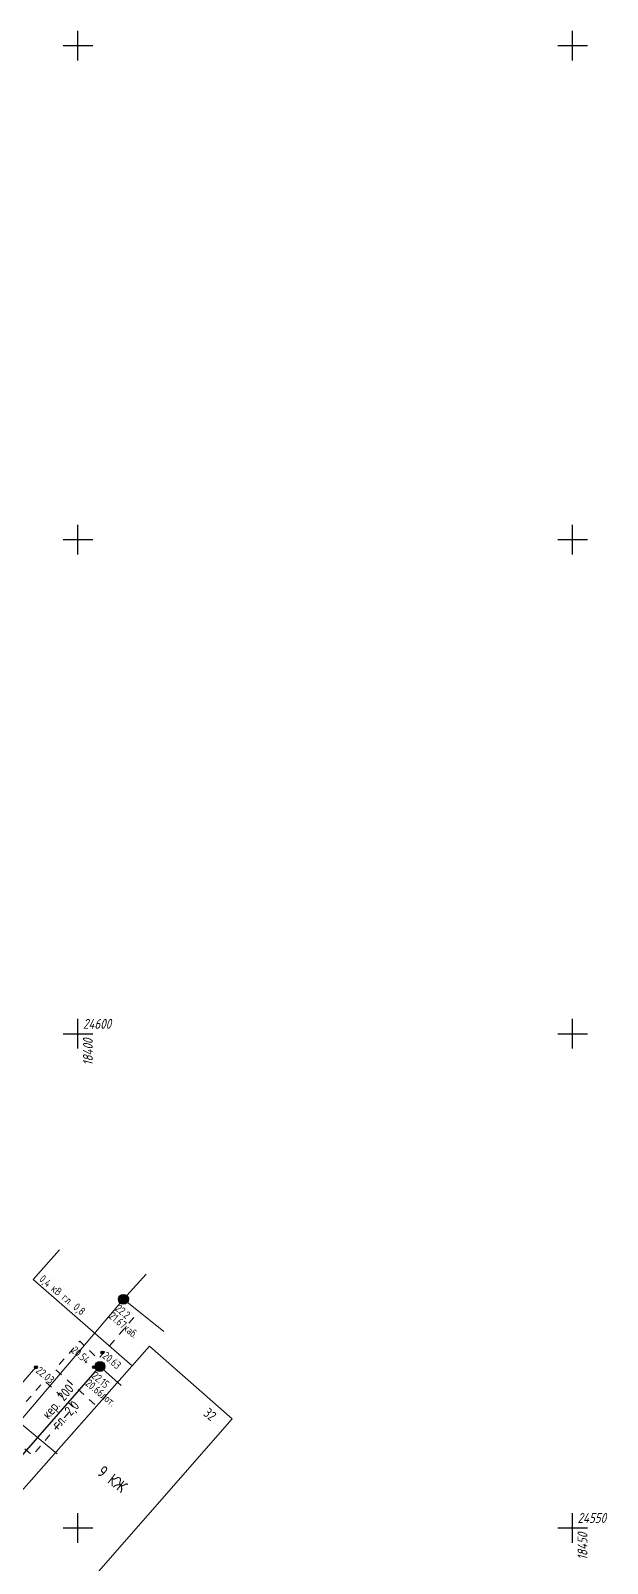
# Model space of a CAD drawing. Header units: metres. Extents: x 2491 to 4153, y 1142 to 2058.
# Drawn here: x 2987.2 to 3045.5, y 1552.7 to 1707.8 of the extents above; entities that cross this region are included whole.
import ezdxf
from ezdxf.enums import TextEntityAlignment as Align

# ---------------------------------------------------------------- set-up
doc = ezdxf.new("R2010")
doc.units = ezdxf.units.M
doc.linetypes.add('g5_01_5x1_5', pattern=[1.5, 0.75, -0.75])
for name, color, linetype, transparency in [('02_Сетка', 7, 'Continuous', 0.6), ('03_Здания и строения', 7, 'Continuous', 0.6), ('10_Границы покрытий и угодий', 7, 'Continuous', 0.6), ('30_Канализация', 7, 'Continuous', 0.6), ('35_Телефон', 7, 'Continuous', 0.6), ('37_Кабель низкого напряжения', 7, 'Continuous', 0.6), ('44_Крышки колодцев', 7, 'Continuous', 0.6), ('61_Отметки высоты поверхности', 7, 'Continuous', 0.6)]:
    doc.layers.add(name, color=color, linetype=linetype, transparency=transparency)
doc.layers.add('Сетка', color=7, linetype='Continuous')
doc.styles.add('LIKE11', font='GOST_0.TTF')
doc.styles.add('LIKE14', font='GOST_0.TTF')
doc.styles.add('LIKE17', font='GOST_0.TTF')
doc.styles.add('LIKE32', font='GOST_0.TTF')
doc.styles.add('LIKE36', font='GOST_0.TTF')
doc.styles.add('Line_GUGK', font='GOST_0.TTF')
doc.styles.get("Standard").update_dxf_attribs({"font": 'GOST_0.TTF'})
doc.linetypes.add('g5_119_3', pattern='A,4,-1,[31,GUGK_2005.shx,S=0.1,R=0,X=0,Y=0],4,[31,GUGK_2005.shx,S=0.1,R=180,X=0,Y=0],-1', length=10)
doc.linetypes.add('g5_122_k', pattern='A,1,-1,1.5,-0.4,["К",Line_GUGK,S=1,R=0,X=0,Y=-0.5],-1.5,1.5,-1,4,-1,4,-1,3', length=20.9)
doc.linetypes.add('g5_133_t', pattern='A,2,[27,GUGK_2005.shx,S=0.4,R=0,X=0,Y=0],2,-1,2,[27,GUGK_2005.shx,S=0.4,R=0,X=0,Y=0],2,-1,2,[27,GUGK_2005.shx,S=0.4,R=0,X=0,Y=0],2,-0.1,["V",Line_GUGK,S=1,R=0,X=0,Y=-0.5],-1', length=15.1)

# ---------------------------------------------------------------- blocks, each defined once
blk = doc.blocks.new('g5_012')
at = {"color": 92}
for points in [[(-1.5, 0), (1.5, 0)], [(0, -1.5), (0, 1.5)]]:
    blk.add_lwpolyline(points, dxfattribs=at)
blk = doc.blocks.new('g5_330')
blk.add_hatch(color=0).paths.add_polyline_path([(0.15, 0, 1), (-0.15, 0, 1)])
at = {"color": 0}
blk.add_circle((0, 0), 0.15, dxfattribs=at)
blk = doc.blocks.new('g5_117kb')
h = blk.add_hatch(color=255)
h.paths.add_polyline_path([(0.04, 0.04), (0.46, 0.04, 0.367426), (0.04, 0.46)])
h.paths.add_polyline_path([(-0.04, 0.46, 0.367426), (-0.46, 0.04), (-0.04, 0.04)])
h.paths.add_polyline_path([(-0.04, -0.04), (-0.46, -0.04, 0.367426), (-0.04, -0.46)])
h.paths.add_polyline_path([(0.04, -0.46, 0.367426), (0.46, -0.04), (0.04, -0.04)])
at = {"color": 0}
for points in [[(-0.5, 0), (0.5, 0)], [(0, 0.5), (0, -0.5)]]:
    blk.add_lwpolyline(points, dxfattribs=at)
blk.add_circle((0, 0), 0.5, dxfattribs=at)
blk = doc.blocks.new('g5_117sv')
h = blk.add_hatch(color=255)
h.paths.add_polyline_path([(-0.04, 0.46, 0.390634), (-0.46, 0, 0.11106), (-0.42, -0.2), (-0.04, 0.02)])
h.paths.add_polyline_path([(0.04, 0.02), (0.42, -0.2, 0.11106), (0.46, 0, 0.390634), (0.04, 0.46)])
h.paths.add_polyline_path([(-0.38, -0.26, 0.524447), (0.38, -0.26), (0, -0.04)])
at = {"color": 0}
for points in [[(0, 0.5), (0, 0)], [(0, 0), (-0.43, -0.25)], [(0.43, -0.25), (0, 0)]]:
    blk.add_lwpolyline(points, dxfattribs=at)
blk.add_circle((0, 0), 0.5, dxfattribs=at)

msp = doc.modelspace()

# ---------------------------------------------------------------- linework, layer by layer
at = {"layer": '03_Здания и строения', "color": 7, "linetype": 'Continuous', "lineweight": 20, "flags": 128}
msp.add_lwpolyline([(2999.25, 1574.63), (2979.65, 1552.45), (2963.07, 1566.66), (2955.65, 1558.14), (2977.64, 1538.7), (2973.93, 1534.3), (3006.14, 1506.79), (3013.55, 1515.42), (2980.56, 1543.87), (2986.52, 1550.89), (2990.34, 1547.53), (3007.63, 1567.29), (2999.25, 1574.63)], dxfattribs=at)
at = {"layer": '10_Границы покрытий и угодий', "color": 7, "linetype": 'g5_01_5x1_5', "lineweight": 20, "flags": 128}
for points in [[(2997.66, 1577.53), (2994.07, 1573.34), (2992.21, 1575.15), (2989.72, 1572.31), (2993.91, 1568.6)], [(2991.56, 1568.48), (2988.63, 1571.14), (2984.36, 1566.22), (2987.43, 1563.59), (2991.56, 1568.48)]]:
    msp.add_lwpolyline(points, dxfattribs=at)
at = {"layer": '10_Границы покрытий и угодий', "color": 7, "linetype": 'Continuous', "lineweight": 20, "flags": 128}
msp.add_lwpolyline([(2987.77, 1572.51), (2978.39, 1561.72), (2969.04, 1569.91), (2965.28, 1572.72), (2962.4, 1573.02), (2958.38, 1571.08)], dxfattribs=at)
at = {"layer": '30_Канализация', "color": 12, "linetype": 'g5_122_k', "lineweight": 30, "flags": 128}
msp.add_lwpolyline([(2973.79, 1556.86), (2975.99, 1559.08), (2983.51, 1560.35), (2994.25, 1572.59), (2996.38, 1570.67)], dxfattribs=at)
at = {"layer": '35_Телефон', "color": 6, "linetype": 'g5_133_t', "lineweight": 20, "flags": 128}
for points in [[(2943.7, 1617.62), (2931.17, 1601.85), (2948.77, 1585.96), (2974.53, 1561.6), (2986.08, 1566.96), (2996.63, 1579.39), (2998.91, 1581.92)], [(2996.63, 1579.39), (3000.7, 1576.14)], [(2986.08, 1566.96), (2989.92, 1563.74)]]:
    msp.add_lwpolyline(points, dxfattribs=at)
at = {"layer": '37_Кабель низкого напряжения', "color": 1, "linetype": 'g5_119_3', "lineweight": 20, "flags": 128}
msp.add_lwpolyline([(2997.49, 1572.65), (2987.49, 1581.39), (2990.16, 1584.4)], dxfattribs=at)

# ---------------------------------------------------------------- block references
at = {"layer": '02_Сетка', "color": 92, "linetype": 'Continuous', "lineweight": 15, "ltscale": 0.5}
for p in [(2992.03, 1706.26), (3042.03, 1706.26), (2992.03, 1656.26), (3042.03, 1656.26), (2992.03, 1606.26), (3042.03, 1606.26), (2992.03, 1556.26), (3042.03, 1556.26)]:
    msp.add_blockref('g5_012', p, dxfattribs=at)
at = {"layer": '44_Крышки колодцев', "color": 7, "linetype": 'Continuous', "lineweight": 20, "rotation": 320.2244407250127}
for name, p in [('g5_117sv', (2996.63, 1579.39, 22.2)), ('g5_117kb', (2994.25, 1572.59, 22.15))]:
    msp.add_blockref(name, p, dxfattribs=at)
at = {"layer": '61_Отметки высоты поверхности', "color": 7, "linetype": 'Continuous', "lineweight": 20, "rotation": 320.2244407250127}
for p in [(2987.77, 1572.51, 22.03), (2993.66, 1572.52, 20.54), (2994.5, 1574, 20.63)]:
    msp.add_blockref('g5_330', p, dxfattribs=at)

# ---------------------------------------------------------------- texts
at = {"color": 7, "linetype": 'Continuous', "lineweight": 15, "ltscale": 0.5, "style": 'LIKE11'}
for s, p in [('21.67каб.', (2995.09, 1577.55)), ('22.2', (2995.73, 1578.32)), ('20.66лот.', (2992.71, 1570.75)), ('22.15', (2993.35, 1571.51))]:
    msp.add_text(s, height=0.8, rotation=320.2244, dxfattribs=at).set_placement(p)
at = {"layer": '03_Здания и строения', "color": 7, "linetype": 'Continuous', "lineweight": 15}
for s, height, rotation, style, p in [('32', 1, 320.5453, 'LIKE36', (3004.62, 1567.71)), ('9 КЖ', 1.2, 321.9117, 'LIKE14', (2993.88, 1561.7))]:
    msp.add_text(s, height=height, rotation=rotation, dxfattribs=dict(at, style=style)).set_placement(p)
at = {"layer": '30_Канализация', "color": 12, "linetype": 'Continuous', "lineweight": 15, "style": 'LIKE32'}
for s, rotation, p in [('кер. 200', 49.5928, (2989.06, 1567.19)), ('гл. 2,0', 46.9668, (2990.01, 1566.15))]:
    msp.add_text(s, height=1, rotation=rotation, dxfattribs=at).set_placement(p)
at = {"layer": '37_Кабель низкого напряжения', "color": 1, "linetype": 'Continuous', "lineweight": 15, "style": 'LIKE32'}
msp.add_text('0,4 кВ гл. 0,8', height=0.8, rotation=320.182, dxfattribs=at).set_placement((2988.05, 1581.31))
at = {"layer": '61_Отметки высоты поверхности', "color": 7, "linetype": 'Continuous', "lineweight": 15, "ltscale": 0.5, "style": 'LIKE17'}
for s, p in [('20.54', (2991.28, 1574.09)), ('20.63', (2994.44, 1573.53)), ('22.03', (2987.71, 1572.04))]:
    msp.add_text(s, height=0.8, rotation=320.2244, dxfattribs=at).set_placement(p)
at = {"layer": 'Сетка', "color": 3, "oblique": 15}
for s, p in [('24600', (2992.53, 1606.76)), ('24550', (3042.53, 1556.76))]:
    msp.add_text(s, height=1, dxfattribs=at).set_placement(p)
for s, p in [('18400', (2992.53, 1605.76)), ('18450', (3042.53, 1555.76))]:
    msp.add_text(s, height=1, rotation=90, dxfattribs=at).set_placement(p, align=Align.TOP_RIGHT)

doc.saveas('drawing.dxf')
